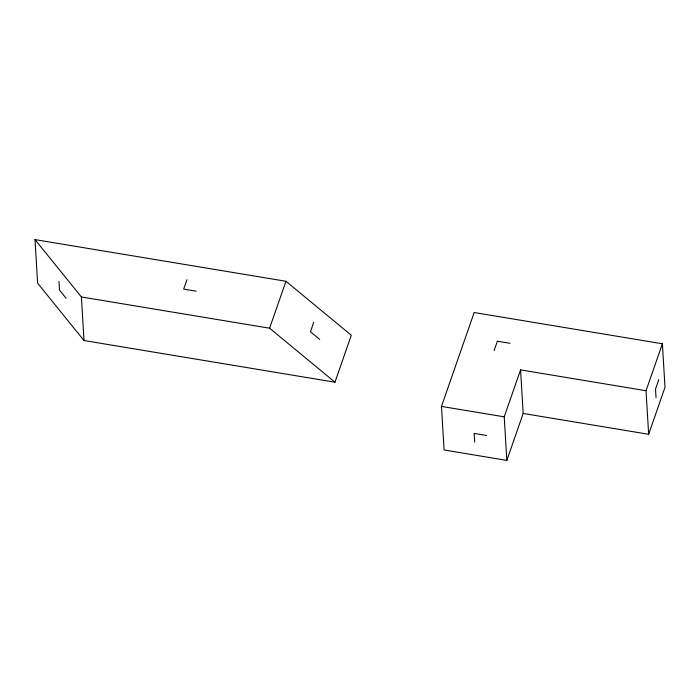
<?xml version="1.0" encoding="UTF-8"?>
<svg xmlns="http://www.w3.org/2000/svg" width="700" height="700" viewBox="0 0 700 700"><rect width="100%" height="100%" fill="white"/><g stroke="black" fill="none" stroke-linecap="round" stroke-linejoin="round"><path stroke-width="1.05" d="M186.944 279.729L183.671 289.118L196.219 291.2M334.959 382.2L269.605 328.213L285.959 281.277L35 239.601L37.607 283.176L84 340.533L334.959 382.2L351.304 335.265L285.959 281.277M313.723 322.35L310.459 331.739L319.699 339.369M523.171 413.455L506.826 460.399L444.089 449.977L441.481 406.411L474.171 312.524L662.392 343.779L665 387.345L648.655 434.289L523.171 413.455L520.564 369.889L646.039 390.723L648.655 434.289M494.104 350.595L497.367 341.206L509.915 343.289M506.826 460.399L504.219 416.824L520.564 369.889M646.039 390.723L662.392 343.779M658.788 379.645L655.524 389.034L656.04 397.749M35 239.601L81.392 296.966L269.605 328.213M441.481 406.411L504.219 416.824M486.701 435.488L474.154 433.405L474.679 442.111M66.062 298.183L59.5 290.071L58.984 281.356M81.392 296.966L84 340.533"/></g></svg>
